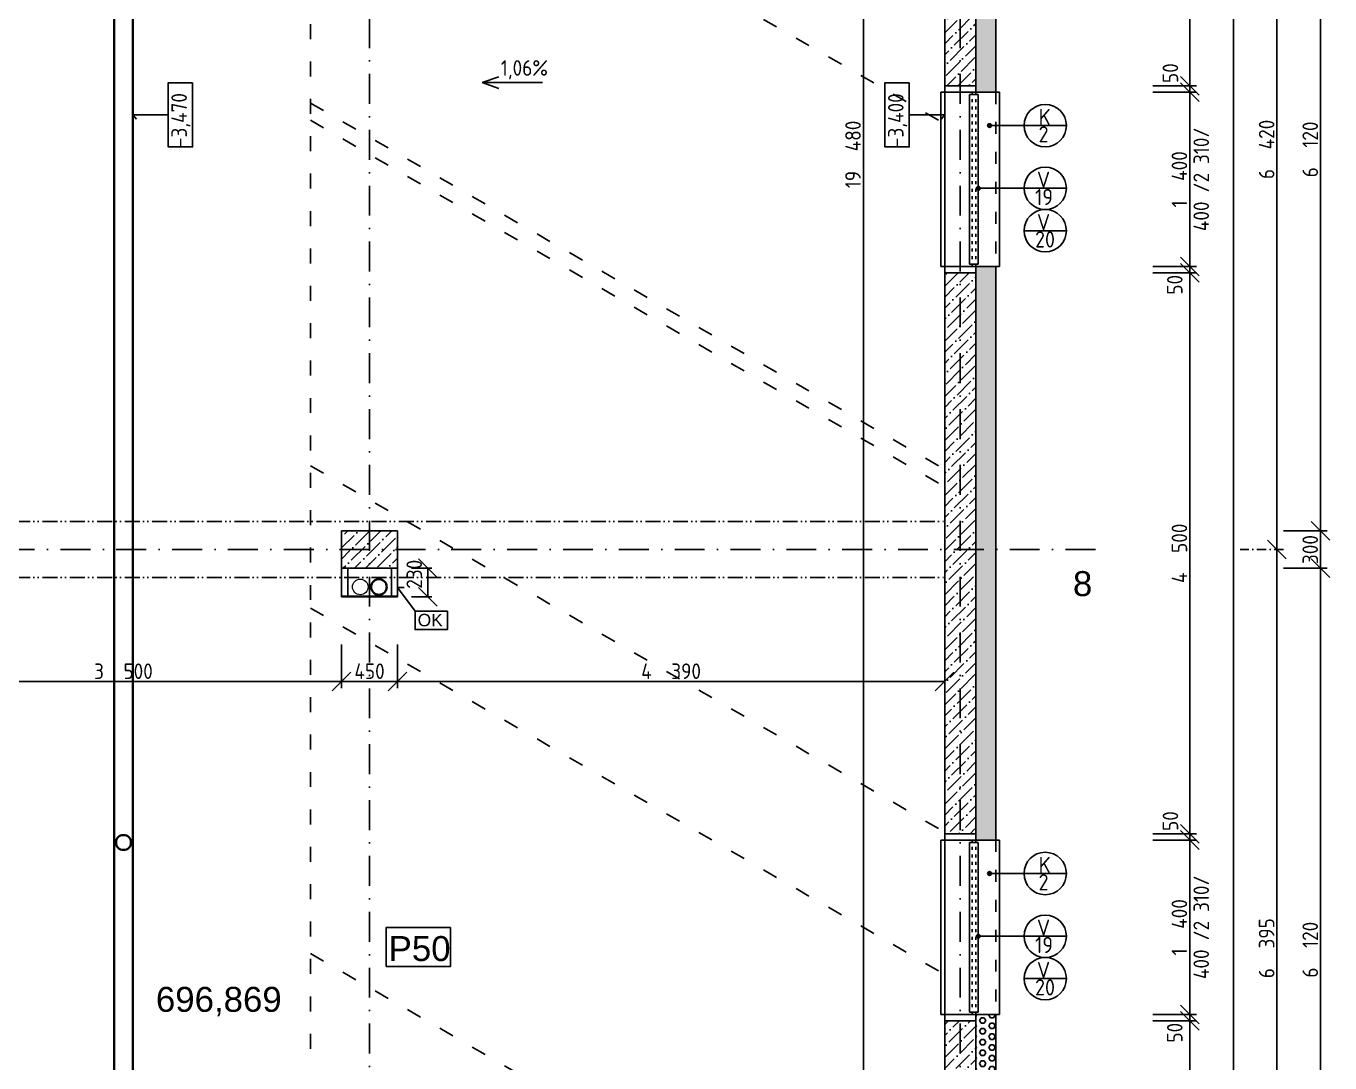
# Model space of a CAD drawing. Extents: x 4511820 to 5180432, y -1526536 to -944957.
# Drawn here: x 5148661 to 5159124, y -1396546 to -1388229 of the extents above; entities that cross this region are included whole.
import ezdxf

# ---------------------------------------------------------------- set-up
doc = ezdxf.new("R2010")
doc.units = 0
doc.header["$MEASUREMENT"] = 0
for name, pattern in [('ACAD_ISO03W100', [30, 12, -18]), ('ACAD_ISO12W100', [22, 12, -3, 0.5, -3, 0.5, -3]), ('BODKOCIARKOVANA_3', [5.6, 3, -1.3, 0, -1.3])]:
    doc.linetypes.add(name, pattern=pattern)
doc.layers.get('0').update_dxf_attribs({"linetype": 'CONTINUOUS'})
doc.layers.get('Defpoints').update_dxf_attribs({"color": 61, "linetype": 'CONTINUOUS'})
for name, color, linetype in [('KÓTY', 4, 'CONTINUOUS'), ('MÚRY', 1, 'CONTINUOUS'), ('OKNÁ', 143, 'CONTINUOUS'), ('osi', 253, 'CONTINUOUS'), ('Plochy', 41, 'CONTINUOUS'), ('POPIS', 7, 'CONTINUOUS'), ('POZEMOK', 7, 'CONTINUOUS'), ('TENKÁ', 7, 'CONTINUOUS'), ('ŠRAFY', 82, 'CONTINUOUS')]:
    doc.layers.add(name, color=color, linetype=linetype)
doc.layers.add('zz-kanal-daždová', color=136, linetype='CONTINUOUS', lineweight=40)
doc.layers.add('zz-kanal-splaskova', color=37, linetype='CONTINUOUS', lineweight=18)
doc.styles.add('ARIAL', font='arial.ttf')
doc.styles.add('styl1', font='arial.ttf')
doc.styles.add('Style-Arial', font='arial.ttf')
doc.styles.add('STYLE1', font='isocp.shx')
doc.dimstyles.new('STANDARD-50', dxfattribs={"dimtxt": 125, "dimasz": 150, "dimexe": 10, "dimexo": 200, "dimgap": 20, "dimtad": 1, "dimdsep": 46, "dimlunit": 6, "dimtxsty": 'STYLE1', "dimblk1": 'OBLIQUE', "dimblk2": 'OBLIQUE', "dimsah": 1, "dimcen": 2.5, "dimse1": 1, "dimse2": 1, "dimadec": 0, "dimazin": 0, "dimtfac": 1, "dimtmove": 1, "dimatfit": 3, "dimldrblk": 'OBLIQUE', "dimfxl": 1, "dimtolj": 1, "dimtzin": 0, "dimarcsym": 0})
pattern_1 = [(45, (584112, 0), (33.1456304, 121.533978), [156.25, -31.25, 0, -31.25])]
pattern_2 = [(0, (9e-09, -175781), (0, 43.3012702), [25, -50]), (120, (9e-09, -175781), (-37.5, -21.6506351), [25, -50]), (60, (25, -175781), (-37.5, 21.6506351), [25, -50])]

# ---------------------------------------------------------------- blocks, each defined once
blk = doc.blocks.new('_OBLIQUE')
at = {"color": 0, "linetype": 'ByBlock'}
blk.add_line((-0.5, -0.5), (0.5, 0.5), dxfattribs=at)
blk = doc.blocks.new('*D13253')
at = {"layer": 'Defpoints', "color": 0}
for p in [(5156282, -1372558), (5156282, -1398948), (5158349, -1398948)]:
    blk.add_point(p, dxfattribs=at)
at = {"layer": 'KÓTY', "color": 0, "lineweight": -2}
blk.add_line((5158349, -1372558), (5158349, -1398948), dxfattribs=at)
at = {"layer": 'KÓTY', "color": 0, "linetype": 'ByBlock', "lineweight": -2, "xscale": 150, "yscale": 150, "zscale": 150}
for p, rotation in [((5158349, -1372558), 90), ((5158349, -1398948), 270)]:
    blk.add_blockref('_OBLIQUE', p, dxfattribs=dict(at, rotation=rotation))
at = {"layer": 'KÓTY', "color": 0, "insert": (5158266, -1385753), "char_height": 125, "attachment_point": 5, "rotation": 90, "style": 'STYLE1'}
blk.add_mtext('\\A1;26ﾠ390', dxfattribs=at)
blk = doc.blocks.new('*D13258')
at = {"layer": 'Defpoints', "color": 0}
for p in [(5156157, -1386008), (5156157, -1392428), (5158699, -1392428)]:
    blk.add_point(p, dxfattribs=at)
at = {"layer": 'KÓTY', "color": 0, "lineweight": -2}
blk.add_line((5158699, -1386008), (5158699, -1392428), dxfattribs=at)
at = {"layer": 'KÓTY', "color": 0, "linetype": 'ByBlock', "lineweight": -2, "xscale": 150, "yscale": 150, "zscale": 150}
for p, rotation in [((5158699, -1386008), 90), ((5158699, -1392428), 270)]:
    blk.add_blockref('_OBLIQUE', p, dxfattribs=dict(at, rotation=rotation))
at = {"layer": 'KÓTY', "color": 0, "insert": (5158616, -1389218), "char_height": 125, "attachment_point": 5, "rotation": 90, "style": 'STYLE1'}
blk.add_mtext('\\A1;6ﾠ420', dxfattribs=at)
blk = doc.blocks.new('*D13259')
at = {"layer": 'Defpoints', "color": 0}
for p in [(5156157, -1392428), (5156157, -1398823), (5158699, -1398823)]:
    blk.add_point(p, dxfattribs=at)
at = {"layer": 'KÓTY', "color": 0, "lineweight": -2}
blk.add_line((5158699, -1392428), (5158699, -1398823), dxfattribs=at)
at = {"layer": 'KÓTY', "color": 0, "linetype": 'ByBlock', "lineweight": -2, "xscale": 150, "yscale": 150, "zscale": 150}
for p, rotation in [((5158699, -1392428), 90), ((5158699, -1398823), 270)]:
    blk.add_blockref('_OBLIQUE', p, dxfattribs=dict(at, rotation=rotation))
at = {"layer": 'KÓTY', "color": 0, "insert": (5158616, -1395626), "char_height": 125, "attachment_point": 5, "rotation": 90, "style": 'STYLE1'}
blk.add_mtext('\\A1;6ﾠ395', dxfattribs=at)
blk = doc.blocks.new('*D13265')
at = {"layer": 'Defpoints', "color": 0}
for p in [(5155902, -1392578), (5159049, -1392578), (5155902, -1398698)]:
    blk.add_point(p, dxfattribs=at)
at = {"layer": 'KÓTY', "color": 0, "lineweight": -2}
blk.add_line((5159049, -1398698), (5159049, -1392578), dxfattribs=at)
at = {"layer": 'KÓTY', "color": 0, "linetype": 'ByBlock', "lineweight": -2, "xscale": 150, "yscale": 150, "zscale": 150}
for p, rotation in [((5159049, -1392578), 90), ((5159049, -1398698), 270)]:
    blk.add_blockref('_OBLIQUE', p, dxfattribs=dict(at, rotation=rotation))
at = {"layer": 'KÓTY', "color": 0, "insert": (5158966, -1395638), "char_height": 125, "attachment_point": 5, "rotation": 90, "style": 'STYLE1'}
blk.add_mtext('\\A1;6ﾠ120', dxfattribs=at)
blk = doc.blocks.new('*D13267')
at = {"layer": 'Defpoints', "color": 0}
for p in [(5155902, -1392278), (5159049, -1392278), (5155902, -1392578)]:
    blk.add_point(p, dxfattribs=at)
at = {"layer": 'KÓTY', "color": 0, "lineweight": -2}
blk.add_line((5159049, -1392578), (5159049, -1392278), dxfattribs=at)
at = {"layer": 'KÓTY', "color": 0, "linetype": 'ByBlock', "lineweight": -2, "xscale": 150, "yscale": 150, "zscale": 150}
for p, rotation in [((5159049, -1392278), 90), ((5159049, -1392578), 270)]:
    blk.add_blockref('_OBLIQUE', p, dxfattribs=dict(at, rotation=rotation))
at = {"layer": 'KÓTY', "color": 0, "insert": (5158966, -1392428), "char_height": 125, "attachment_point": 5, "rotation": 90, "style": 'STYLE1'}
blk.add_mtext('\\A1;300', dxfattribs=at)
blk = doc.blocks.new('*D13268')
at = {"layer": 'Defpoints', "color": 0}
for p in [(5155902, -1386158), (5159049, -1386158), (5155902, -1392278)]:
    blk.add_point(p, dxfattribs=at)
at = {"layer": 'KÓTY', "color": 0, "lineweight": -2}
blk.add_line((5159049, -1392278), (5159049, -1386158), dxfattribs=at)
at = {"layer": 'KÓTY', "color": 0, "linetype": 'ByBlock', "lineweight": -2, "xscale": 150, "yscale": 150, "zscale": 150}
for p, rotation in [((5159049, -1386158), 90), ((5159049, -1392278), 270)]:
    blk.add_blockref('_OBLIQUE', p, dxfattribs=dict(at, rotation=rotation))
at = {"layer": 'KÓTY', "color": 0, "insert": (5158966, -1389218), "char_height": 125, "attachment_point": 5, "rotation": 90, "style": 'STYLE1'}
blk.add_mtext('\\A1;6ﾠ120', dxfattribs=at)
blk = doc.blocks.new('*D13279')
at = {"layer": 'Defpoints', "color": 0}
for p in [(5156282, -1384208), (5156282, -1388708), (5157999, -1388708)]:
    blk.add_point(p, dxfattribs=at)
at = {"layer": 'KÓTY', "color": 0, "lineweight": -2}
blk.add_line((5157999, -1384208), (5157999, -1388708), dxfattribs=at)
at = {"layer": 'KÓTY', "color": 0, "linetype": 'ByBlock', "lineweight": -2, "xscale": 150, "yscale": 150, "zscale": 150}
for p, rotation in [((5157999, -1384208), 90), ((5157999, -1388708), 270)]:
    blk.add_blockref('_OBLIQUE', p, dxfattribs=dict(at, rotation=rotation))
at = {"layer": 'KÓTY', "color": 0, "insert": (5157916, -1386458), "char_height": 125, "attachment_point": 5, "rotation": 90, "style": 'STYLE1'}
blk.add_mtext('\\A1;4ﾠ500', dxfattribs=at)
blk = doc.blocks.new('*D13280')
at = {"layer": 'Defpoints', "color": 0}
for p in [(5156322, -1388758), (5156282, -1390158), (5157999, -1390158)]:
    blk.add_point(p, dxfattribs=at)
at = {"layer": 'KÓTY', "color": 0, "lineweight": -2}
blk.add_line((5157999, -1388758), (5157999, -1390158), dxfattribs=at)
at = {"layer": 'KÓTY', "color": 0, "linetype": 'ByBlock', "lineweight": -2, "xscale": 150, "yscale": 150, "zscale": 150}
for p, rotation in [((5157999, -1388758), 90), ((5157999, -1390158), 270)]:
    blk.add_blockref('_OBLIQUE', p, dxfattribs=dict(at, rotation=rotation))
at = {"layer": 'KÓTY', "color": 0, "insert": (5157916, -1389458), "char_height": 125, "attachment_point": 5, "rotation": 90, "style": 'STYLE1'}
blk.add_mtext('\\A1;1ﾠ400', dxfattribs=at)
blk = doc.blocks.new('*D13281')
at = {"layer": 'Defpoints', "color": 0}
for p in [(5156282, -1390208), (5156282, -1394708), (5157999, -1394708)]:
    blk.add_point(p, dxfattribs=at)
at = {"layer": 'KÓTY', "color": 0, "lineweight": -2}
blk.add_line((5157999, -1390208), (5157999, -1394708), dxfattribs=at)
at = {"layer": 'KÓTY', "color": 0, "linetype": 'ByBlock', "lineweight": -2, "xscale": 150, "yscale": 150, "zscale": 150}
for p, rotation in [((5157999, -1390208), 90), ((5157999, -1394708), 270)]:
    blk.add_blockref('_OBLIQUE', p, dxfattribs=dict(at, rotation=rotation))
at = {"layer": 'KÓTY', "color": 0, "insert": (5157916, -1392458), "char_height": 125, "attachment_point": 5, "rotation": 90, "style": 'STYLE1'}
blk.add_mtext('\\A1;4ﾠ500', dxfattribs=at)
blk = doc.blocks.new('*D13282')
at = {"layer": 'Defpoints', "color": 0}
for p in [(5156282, -1394758), (5156282, -1396158), (5157999, -1396158)]:
    blk.add_point(p, dxfattribs=at)
at = {"layer": 'KÓTY', "color": 0, "lineweight": -2}
blk.add_line((5157999, -1394758), (5157999, -1396158), dxfattribs=at)
at = {"layer": 'KÓTY', "color": 0, "linetype": 'ByBlock', "lineweight": -2, "xscale": 150, "yscale": 150, "zscale": 150}
for p, rotation in [((5157999, -1394758), 90), ((5157999, -1396158), 270)]:
    blk.add_blockref('_OBLIQUE', p, dxfattribs=dict(at, rotation=rotation))
at = {"layer": 'KÓTY', "color": 0, "insert": (5157916, -1395458), "char_height": 125, "attachment_point": 5, "rotation": 90, "style": 'STYLE1'}
blk.add_mtext('\\A1;1ﾠ400', dxfattribs=at)
blk = doc.blocks.new('*D13283')
at = {"layer": 'Defpoints', "color": 0}
for p in [(5156282, -1396208), (5156032, -1398998), (5157999, -1398998)]:
    blk.add_point(p, dxfattribs=at)
at = {"layer": 'KÓTY', "color": 0, "lineweight": -2}
blk.add_line((5157999, -1396208), (5157999, -1398998), dxfattribs=at)
at = {"layer": 'KÓTY', "color": 0, "linetype": 'ByBlock', "lineweight": -2, "xscale": 150, "yscale": 150, "zscale": 150}
for p, rotation in [((5157999, -1396208), 90), ((5157999, -1398998), 270)]:
    blk.add_blockref('_OBLIQUE', p, dxfattribs=dict(at, rotation=rotation))
at = {"layer": 'KÓTY', "color": 0, "insert": (5157916, -1397603), "char_height": 125, "attachment_point": 5, "rotation": 90, "style": 'STYLE1'}
blk.add_mtext('\\A1;2ﾠ790', dxfattribs=at)
blk = doc.blocks.new('*D13284')
at = {"layer": 'Defpoints', "color": 0}
for p in [(5156282, -1388708), (5156282, -1388758), (5157999, -1388758)]:
    blk.add_point(p, dxfattribs=at)
at = {"layer": 'KÓTY', "color": 0, "lineweight": -2}
blk.add_line((5157999, -1388708), (5157999, -1388758), dxfattribs=at)
at = {"layer": 'KÓTY', "color": 0, "linetype": 'ByBlock', "lineweight": -2, "xscale": 150, "yscale": 150, "zscale": 150}
for p, rotation in [((5157999, -1388708), 90), ((5157999, -1388758), 270)]:
    blk.add_blockref('_OBLIQUE', p, dxfattribs=dict(at, rotation=rotation))
at = {"layer": 'KÓTY', "color": 0, "insert": (5157844, -1388606), "char_height": 125, "attachment_point": 5, "rotation": 90, "style": 'STYLE1'}
blk.add_mtext('\\A1;50', dxfattribs=at)
blk = doc.blocks.new('*D13285')
at = {"layer": 'Defpoints', "color": 0}
for p in [(5156282, -1390158), (5156282, -1390208), (5157999, -1390208)]:
    blk.add_point(p, dxfattribs=at)
at = {"layer": 'KÓTY', "color": 0, "lineweight": -2}
blk.add_line((5157999, -1390158), (5157999, -1390208), dxfattribs=at)
at = {"layer": 'KÓTY', "color": 0, "linetype": 'ByBlock', "lineweight": -2, "xscale": 150, "yscale": 150, "zscale": 150}
for p, rotation in [((5157999, -1390158), 90), ((5157999, -1390208), 270)]:
    blk.add_blockref('_OBLIQUE', p, dxfattribs=dict(at, rotation=rotation))
at = {"layer": 'KÓTY', "color": 0, "insert": (5157879, -1390304), "char_height": 125, "attachment_point": 5, "rotation": 90, "style": 'STYLE1'}
blk.add_mtext('\\A1;50', dxfattribs=at)
blk = doc.blocks.new('*D13286')
at = {"layer": 'Defpoints', "color": 0}
for p in [(5156282, -1394708), (5156282, -1394758), (5157999, -1394758)]:
    blk.add_point(p, dxfattribs=at)
at = {"layer": 'KÓTY', "color": 0, "lineweight": -2}
blk.add_line((5157999, -1394708), (5157999, -1394758), dxfattribs=at)
at = {"layer": 'KÓTY', "color": 0, "linetype": 'ByBlock', "lineweight": -2, "xscale": 150, "yscale": 150, "zscale": 150}
for p, rotation in [((5157999, -1394708), 90), ((5157999, -1394758), 270)]:
    blk.add_blockref('_OBLIQUE', p, dxfattribs=dict(at, rotation=rotation))
at = {"layer": 'KÓTY', "color": 0, "insert": (5157844, -1394606), "char_height": 125, "attachment_point": 5, "rotation": 90, "style": 'STYLE1'}
blk.add_mtext('\\A1;50', dxfattribs=at)
blk = doc.blocks.new('*D13287')
at = {"layer": 'Defpoints', "color": 0}
for p in [(5156282, -1396158), (5156282, -1396208), (5157999, -1396208)]:
    blk.add_point(p, dxfattribs=at)
at = {"layer": 'KÓTY', "color": 0, "lineweight": -2}
blk.add_line((5157999, -1396158), (5157999, -1396208), dxfattribs=at)
at = {"layer": 'KÓTY', "color": 0, "linetype": 'ByBlock', "lineweight": -2, "xscale": 150, "yscale": 150, "zscale": 150}
for p, rotation in [((5157999, -1396158), 90), ((5157999, -1396208), 270)]:
    blk.add_blockref('_OBLIQUE', p, dxfattribs=dict(at, rotation=rotation))
at = {"layer": 'KÓTY', "color": 0, "insert": (5157879, -1396304), "char_height": 125, "attachment_point": 5, "rotation": 90, "style": 'STYLE1'}
blk.add_mtext('\\A1;50', dxfattribs=at)
blk = doc.blocks.new('*D21341')
at = {"layer": 'Defpoints', "color": 0}
for p in [(5155902, -1379518), (5155380, -1398998), (5155902, -1398998)]:
    blk.add_point(p, dxfattribs=at)
at = {"layer": 'KÓTY', "color": 0, "lineweight": -2}
blk.add_line((5155380, -1379518), (5155380, -1398998), dxfattribs=at)
at = {"layer": 'KÓTY', "color": 0, "linetype": 'ByBlock', "lineweight": -2, "xscale": 150, "yscale": 150, "zscale": 150}
for p, rotation in [((5155380, -1379518), 90), ((5155380, -1398998), 270)]:
    blk.add_blockref('_OBLIQUE', p, dxfattribs=dict(at, rotation=rotation))
at = {"layer": 'KÓTY', "color": 0, "insert": (5155297, -1389258), "char_height": 125, "attachment_point": 5, "rotation": 90, "style": 'STYLE1'}
blk.add_mtext('\\A1;19ﾠ480', dxfattribs=at)
blk = doc.blocks.new('*D21393')
at = {"layer": 'Defpoints', "color": 0}
for p in [(5151192, -1392278), (5147692, -1392578), (5151192, -1393487)]:
    blk.add_point(p, dxfattribs=at)
at = {"layer": 'KÓTY', "color": 0, "lineweight": -2}
blk.add_line((5147692, -1393487), (5151192, -1393487), dxfattribs=at)
at = {"layer": 'KÓTY', "color": 0, "linetype": 'ByBlock', "lineweight": -2, "xscale": 150, "yscale": 150, "zscale": 150, "rotation": 180}
blk.add_blockref('_OBLIQUE', (5147692, -1393487), dxfattribs=at)
at = {"layer": 'KÓTY', "color": 0, "linetype": 'ByBlock', "lineweight": -2, "xscale": 150, "yscale": 150, "zscale": 150}
blk.add_blockref('_OBLIQUE', (5151192, -1393487), dxfattribs=at)
at = {"layer": 'KÓTY', "color": 0, "insert": (5149442, -1393404), "char_height": 125, "attachment_point": 5, "style": 'STYLE1'}
blk.add_mtext('\\A1;3ﾠ500', dxfattribs=at)
blk = doc.blocks.new('*D21394')
at = {"layer": 'Defpoints', "color": 0}
for p in [(5151192, -1392278), (5151642, -1392278), (5151642, -1393487)]:
    blk.add_point(p, dxfattribs=at)
at = {"layer": 'KÓTY', "color": 0, "lineweight": -2}
blk.add_line((5151192, -1393487), (5151642, -1393487), dxfattribs=at)
at = {"layer": 'KÓTY', "color": 0, "linetype": 'ByBlock', "lineweight": -2, "xscale": 150, "yscale": 150, "zscale": 150, "rotation": 180}
blk.add_blockref('_OBLIQUE', (5151192, -1393487), dxfattribs=at)
at = {"layer": 'KÓTY', "color": 0, "linetype": 'ByBlock', "lineweight": -2, "xscale": 150, "yscale": 150, "zscale": 150}
blk.add_blockref('_OBLIQUE', (5151642, -1393487), dxfattribs=at)
at = {"layer": 'KÓTY', "color": 0, "insert": (5151417, -1393404), "char_height": 125, "attachment_point": 5, "style": 'STYLE1'}
blk.add_mtext('\\A1;450', dxfattribs=at)
blk = doc.blocks.new('*D21395')
at = {"layer": 'Defpoints', "color": 0}
for p in [(5156032, -1392458), (5151642, -1392578), (5156032, -1393487)]:
    blk.add_point(p, dxfattribs=at)
at = {"layer": 'KÓTY', "color": 0, "lineweight": -2}
blk.add_line((5151642, -1393487), (5156032, -1393487), dxfattribs=at)
at = {"layer": 'KÓTY', "color": 0, "linetype": 'ByBlock', "lineweight": -2, "xscale": 150, "yscale": 150, "zscale": 150, "rotation": 180}
blk.add_blockref('_OBLIQUE', (5151642, -1393487), dxfattribs=at)
at = {"layer": 'KÓTY', "color": 0, "linetype": 'ByBlock', "lineweight": -2, "xscale": 150, "yscale": 150, "zscale": 150}
blk.add_blockref('_OBLIQUE', (5156032, -1393487), dxfattribs=at)
at = {"layer": 'KÓTY', "color": 0, "insert": (5153837, -1393404), "char_height": 125, "attachment_point": 5, "style": 'STYLE1'}
blk.add_mtext('\\A1;4ﾠ390', dxfattribs=at)
blk = doc.blocks.new('*D55283')
at = {"layer": 'Defpoints', "color": 0}
for p in [(5151192, -1392578), (5151642, -1392808), (5151884, -1392808)]:
    blk.add_point(p, dxfattribs=at)
at = {"layer": 'KÓTY', "color": 0, "lineweight": -2}
blk.add_line((5151884, -1392578), (5151884, -1392808), dxfattribs=at)
at = {"layer": 'KÓTY', "color": 0, "linetype": 'ByBlock', "lineweight": -2, "xscale": 150, "yscale": 150, "zscale": 150}
for p, rotation in [((5151884, -1392578), 90), ((5151884, -1392808), 270)]:
    blk.add_blockref('_OBLIQUE', p, dxfattribs=dict(at, rotation=rotation))
at = {"layer": 'KÓTY', "color": 0, "insert": (5151776, -1392626), "char_height": 125, "attachment_point": 5, "rotation": 90, "style": 'STYLE1'}
blk.add_mtext('\\A1;230', dxfattribs=at)

msp = doc.modelspace()

# ---------------------------------------------------------------- hatches: boundary and pattern name
at = {"layer": 'TENKÁ'}
h = msp.add_hatch(color=256, dxfattribs=at)
h.dxf.hatch_style = 1
h.paths.add_polyline_path([(5156407.327, -1389026.814, 2.414213562), (5156392.327, -1389041.814, 0.414213562)])
h = msp.add_hatch(color=256, dxfattribs=at)
h.dxf.hatch_style = 1
h.paths.add_polyline_path([(5156317.5, -1389530.047, 2.414213563), (5156302.5, -1389545.047, 0.414213562)])
h = msp.add_hatch(color=256, dxfattribs=at)
h.dxf.hatch_style = 1
h.paths.add_polyline_path([(5151242.5, -1392808.048), (5151242.5, -1392803.048), (5151197.5, -1392803.048), (5151197.5, -1392758.048), (5151192.5, -1392758.048), (5151192.5, -1392808.048)])
h = msp.add_hatch(color=256, dxfattribs=at)
h.dxf.hatch_style = 1
h.paths.add_polyline_path([(5151592.5, -1392808.048), (5151592.5, -1392803.048), (5151637.5, -1392803.048), (5151637.5, -1392758.048), (5151642.5, -1392758.048), (5151642.5, -1392808.048)])
h = msp.add_hatch(color=256, dxfattribs=at)
h.dxf.hatch_style = 1
h.paths.add_polyline_path([(5156407.327, -1395026.814, 2.414213562), (5156392.327, -1395041.814, 0.414213562)])
h = msp.add_hatch(color=256, dxfattribs=at)
h.dxf.hatch_style = 1
h.paths.add_polyline_path([(5156317.5, -1395530.047, 2.414213563), (5156302.5, -1395545.047, 0.414213562)])
at = {"layer": 'ŠRAFY'}
h = msp.add_hatch(dxfattribs=at)
h.set_pattern_fill('HEX', color=256, scale=200)
h.set_pattern_definition(pattern_2)
h.paths.add_polyline_path([(5156282.5, -1388758.048), (5156322.5, -1388758.048), (5156442.5, -1388758.048), (5156442.5, -1384158.048), (5156322.5, -1384158.048), (5156282.5, -1384158.048), (5156282.5, -1384208.048), (5156282.5, -1388708.048)])
h = msp.add_hatch(dxfattribs=at)
h.set_pattern_fill('ANSI36', color=256, scale=500)
h.set_pattern_definition(pattern_1)
h.paths.add_polyline_path([(5156032.5, -1385783.048), (5156032.5, -1386233.048), (5156032.5, -1386539.187), (5156032.5, -1388708.048), (5156282.5, -1388708.048), (5156282.5, -1384208.048), (5156032.5, -1384208.048)])
h = msp.add_hatch(dxfattribs=at)
h.set_pattern_fill('ANSI36', color=256, scale=500)
h.set_pattern_definition(pattern_1)
h.paths.add_polyline_path([(5156032.5, -1394708.048), (5156282.5, -1394708.048), (5156282.5, -1390208.048), (5156032.5, -1390208.048), (5156032.5, -1392203.048), (5156032.5, -1392653.048)])
h = msp.add_hatch(dxfattribs=at)
h.set_pattern_fill('HEX', color=256, scale=200)
h.set_pattern_definition(pattern_2)
h.paths.add_polyline_path([(5156282.5, -1390208.048), (5156282.5, -1394708.048), (5156282.5, -1394758.048), (5156322.5, -1394758.048), (5156442.5, -1394758.048), (5156442.5, -1390158.048), (5156322.5, -1390158.048), (5156282.5, -1390158.048)])
h = msp.add_hatch(dxfattribs=at)
h.set_pattern_fill('ANSI36', color=256, scale=500)
h.set_pattern_definition(pattern_1)
h.paths.add_polyline_path([(5151642.5, -1392578.048), (5151642.5, -1392278.048), (5151192.5, -1392278.048), (5151192.5, -1392578.048), (5151272.5, -1392578.048), (5151412.5, -1392578.048), (5151492.5, -1392578.048)])
h = msp.add_hatch(dxfattribs=at)
h.set_pattern_fill('ANSI36', color=256, scale=500)
h.set_pattern_definition(pattern_1)
h.paths.add_polyline_path([(5156282.5, -1398948.048), (5156282.5, -1396208.048), (5156032.5, -1396208.048), (5156032.5, -1398598.048), (5156032.5, -1398948.048)])
h = msp.add_hatch(dxfattribs=at)
h.set_pattern_fill('HEX', color=256, scale=200)
h.set_pattern_definition(pattern_2)
h.paths.add_polyline_path([(5156442.5, -1398948.048), (5156442.5, -1396158.048), (5156282.5, -1396158.048), (5156282.5, -1398948.048)])
h.paths.add_polyline_path([(5156275.701, -1397371), (5156538.299, -1397371), (5156538.299, -1397621), (5156275.701, -1397621)], flags=9)

# ---------------------------------------------------------------- linework, layer by layer
at = {"layer": 'KÓTY', "ltscale": 0.25}
for p, q in [((5158052.403, -1388708.048), (5157702.403, -1388708.048)), ((5158052.403, -1388758.048), (5157702.403, -1388758.048)), ((5158052.403, -1390158.048), (5157702.403, -1390158.048)), ((5158052.403, -1390208.048), (5157702.403, -1390208.048)), ((5158052.403, -1394708.048), (5157702.403, -1394708.048)), ((5158052.403, -1394758.048), (5157702.403, -1394758.048)), ((5158052.403, -1396158.048), (5157702.403, -1396158.048)), ((5158052.403, -1396208.048), (5157702.403, -1396208.048))]:
    msp.add_line(p, q, dxfattribs=at)
at = {"layer": 'KÓTY', "ltscale": 25}
for p, q in [((5159102.403, -1392278.048), (5158752.403, -1392278.048)), ((5159102.403, -1392578.048), (5158752.403, -1392578.048)), ((5151192.5, -1393540.403), (5151192.5, -1393190.403)), ((5151642.5, -1393540.403), (5151642.5, -1393190.403))]:
    msp.add_line(p, q, dxfattribs=at)
at = {"layer": 'KÓTY', "linetype": 'BODKOCIARKOVANA_3', "ltscale": 25}
msp.add_line((5158752.403, -1392428.048), (5158402.403, -1392428.048), dxfattribs=at)
at = {"layer": 'KÓTY'}
for p, q in [((5151754.104, -1392578.048), (5151916.727, -1392578.048)), ((5151695.131, -1392733.6), (5151642.5, -1392733.6)), ((5151642.5, -1392733.6), (5151781.928, -1392922.871)), ((5151754.104, -1392808.048), (5151916.727, -1392808.048))]:
    msp.add_line(p, q, dxfattribs=at)
at = {"layer": 'MÚRY'}
for p, q in [((5156032.5, -1384158.048), (5156032.5, -1388758.048)), ((5156442.5, -1384158.048), (5156442.5, -1388758.048)), ((5156032.5, -1388758.048), (5156442.5, -1388758.048)), ((5156032.5, -1390158.048), (5156032.5, -1394758.048)), ((5156032.5, -1390158.048), (5156442.5, -1390158.048)), ((5156442.5, -1390158.048), (5156442.5, -1394758.048)), ((5151192.5, -1392578.048), (5151192.5, -1392278.048)), ((5151192.5, -1392278.048), (5151642.5, -1392278.048)), ((5151642.5, -1392278.048), (5151642.5, -1392578.048)), ((5151192.5, -1392578.048), (5151642.5, -1392578.048)), ((5156032.5, -1394758.048), (5156442.5, -1394758.048)), ((5156032.5, -1396158.048), (5156032.5, -1398998.048)), ((5156032.5, -1396158.048), (5156442.5, -1396158.048)), ((5156442.5, -1396158.048), (5156442.5, -1400352.548))]:
    msp.add_line(p, q, dxfattribs=at)
at = {"layer": 'OKNÁ', "color": 8, "ltscale": 2}
for p, q in [((5156232.5, -1390138.048), (5156232.5, -1388778.048)), ((5156302.5, -1388778.048), (5156232.5, -1388778.048)), ((5156302.5, -1390138.048), (5156302.5, -1388778.048)), ((5156302.5, -1390138.048), (5156232.5, -1390138.048)), ((5156232.5, -1396138.048), (5156232.5, -1394778.048)), ((5156302.5, -1394778.048), (5156232.5, -1394778.048)), ((5156302.5, -1396138.048), (5156302.5, -1394778.048)), ((5156302.5, -1396138.048), (5156232.5, -1396138.048))]:
    msp.add_line(p, q, dxfattribs=at)
at = {"layer": 'OKNÁ', "color": 8, "linetype": 'ACAD_ISO03W100', "ltscale": 2}
for p, q in [((5156252.5, -1390158.048), (5156252.5, -1388758.048)), ((5156282.5, -1390158.048), (5156282.5, -1388758.048)), ((5156252.5, -1396158.048), (5156252.5, -1394758.048)), ((5156282.5, -1396158.048), (5156282.5, -1394758.048))]:
    msp.add_line(p, q, dxfattribs=at)
at = {"layer": 'osi', "linetype": 'BODKOCIARKOVANA_3', "ltscale": 80}
for p, q in [((5151417.5, -1371584.954), (5151417.5, -1401996.195)), ((5156157.5, -1371584.954), (5156157.5, -1401996.195)), ((5157242.5, -1392428.048), (5093572.5, -1392428.048))]:
    msp.add_line(p, q, dxfattribs=at)
at = {"layer": 'Plochy'}
msp.add_lwpolyline([(5136342.5, -1372808.048), (5149172.5, -1372808.048), (5149172.5, -1372938.048), (5149322.5, -1372938.048), (5149322.5, -1379818.048), (5149972.5, -1379818.048), (5149972.5, -1379518.048), (5155902.5, -1379518.048), (5155902.5, -1379558.048), (5156032.5, -1379558.048), (5156032.5, -1398998.048), (5152392.5, -1398998.048), (5152392.5, -1398298.048), (5151642.5, -1398298.048), (5151642.5, -1398698.048), (5151192.5, -1398698.048), (5151192.5, -1398948.048), (5147692.5, -1398948.048)], dxfattribs=at)
at = {"layer": 'POPIS', "color": 8, "ltscale": 0.25}
msp.add_lwpolyline([(5152067.854, -1395459.8), (5151551.454, -1395459.8), (5151551.454, -1395772), (5152067.854, -1395772)], close=True, dxfattribs=at)
at = {"layer": 'POZEMOK', "linetype": 'ACAD_ISO03W100', "ltscale": 10}
for p, q in [((5150942.5, -1382512.498), (5150942.5, -1400352.548)), ((5150942.5, -1386074.498), (5156032.5, -1389013.211)), ((5150942.5, -1388845.78), (5156032.5, -1391784.492)), ((5150942.5, -1388984.344), (5156032.5, -1391923.056)), ((5150942.5, -1391755.625), (5156032.5, -1394694.338)), ((5150942.5, -1392897.511), (5156032.5, -1395836.224)), ((5150942.5, -1395668.792), (5156032.5, -1398607.505))]:
    msp.add_line(p, q, dxfattribs=at)
at = {"layer": 'TENKÁ'}
for p, q in [((5156282.5, -1384158.048), (5156282.5, -1388758.048)), ((5152455.5, -1388634.655), (5152321.5, -1388681.655)), ((5152804, -1388681.655), (5152321.5, -1388681.655)), ((5152455.5, -1388728.655), (5152321.5, -1388681.655)), ((5156282.5, -1388708.048), (5156032.5, -1388708.048)), ((5156282.5, -1390208.048), (5156032.5, -1390208.048)), ((5156282.5, -1390158.048), (5156282.5, -1394758.048)), ((5151192.5, -1392578.048), (5151192.5, -1392808.048)), ((5151242.5, -1392578.048), (5151242.5, -1392808.048)), ((5151592.5, -1392578.048), (5151592.5, -1392808.048)), ((5151642.5, -1392578.048), (5151642.5, -1392808.048)), ((5151642.5, -1392808.048), (5151192.5, -1392808.048)), ((5151197.5, -1392803.048), (5151242.5, -1392803.048)), ((5151242.5, -1392803.048), (5151592.5, -1392803.048)), ((5151637.5, -1392803.048), (5151592.5, -1392803.048)), ((5156282.5, -1394708.048), (5156032.5, -1394708.048)), ((5156282.5, -1396208.048), (5156032.5, -1396208.048)), ((5156282.5, -1396158.048), (5156282.5, -1398948.048))]:
    msp.add_line(p, q, dxfattribs=at)
at = {"layer": 'TENKÁ', "ltscale": 0.25}
for p, q in [((5156002.5, -1388758.048), (5156002.5, -1390158.048)), ((5156032.5, -1388758.048), (5156002.5, -1388758.048)), ((5156442.5, -1388758.048), (5156472.5, -1388758.048)), ((5156472.5, -1388758.048), (5156472.5, -1390158.048)), ((5149801.25, -1388940.98), (5149517.5, -1388940.98)), ((5149547, -1388974.379), (5149517.5, -1388940.98)), ((5155748.75, -1388940.98), (5156032.5, -1388940.98)), ((5156003, -1388974.379), (5156032.5, -1388940.98)), ((5156377.327, -1389026.814), (5156669.229, -1389026.814)), ((5157009.229, -1389026.814), (5156669.229, -1389026.814)), ((5156287.5, -1389530.047), (5156669.229, -1389530.047)), ((5157009.229, -1389530.047), (5156669.229, -1389530.047)), ((5157009.229, -1389870.047), (5156669.229, -1389870.047)), ((5156032.5, -1390158.048), (5156002.5, -1390158.048)), ((5156442.5, -1390158.048), (5156472.5, -1390158.048)), ((5156002.5, -1394758.048), (5156002.5, -1396158.048)), ((5156032.5, -1394758.048), (5156002.5, -1394758.048)), ((5156442.5, -1394758.048), (5156472.5, -1394758.048)), ((5156472.5, -1394758.048), (5156472.5, -1396158.048)), ((5156377.327, -1395026.814), (5156669.229, -1395026.814)), ((5157009.229, -1395026.814), (5156669.229, -1395026.814)), ((5156287.5, -1395530.047), (5156669.229, -1395530.047)), ((5157009.229, -1395530.047), (5156669.229, -1395530.047)), ((5157009.229, -1395870.047), (5156669.229, -1395870.047)), ((5156032.5, -1396158.048), (5156002.5, -1396158.048)), ((5156442.5, -1396158.048), (5156472.5, -1396158.048))]:
    msp.add_line(p, q, dxfattribs=at)
at = {"layer": 'TENKÁ', "linetype": 'ACAD_ISO03W100', "ltscale": 8}
for p, q in [((5156032.5, -1388758.048), (5156032.5, -1390158.048)), ((5156442.5, -1388758.048), (5156442.5, -1390158.048)), ((5156032.5, -1394758.048), (5156032.5, -1396158.048)), ((5156442.5, -1394758.048), (5156442.5, -1396158.048))]:
    msp.add_line(p, q, dxfattribs=at)
at = {"layer": 'TENKÁ', "linetype": 'ACAD_ISO12W100', "ltscale": 10}
for p, q in [((5142852.5, -1392203.048), (5156032.5, -1392203.048)), ((5142852.5, -1392653.048), (5156032.5, -1392653.048))]:
    msp.add_line(p, q, dxfattribs=at)
at = {"layer": 'TENKÁ', "ltscale": 0.25}
for points in [[(5149997.5, -1388683.664), (5149801.25, -1388683.664), (5149801.25, -1389198.296), (5149997.5, -1389198.296)], [(5155748.75, -1388683.664), (5155552.5, -1388683.664), (5155552.5, -1389198.296), (5155748.75, -1389198.296)]]:
    msp.add_lwpolyline(points, close=True, dxfattribs=at)
at = {"layer": 'TENKÁ'}
msp.add_lwpolyline([(5152041.515, -1392922.871), (5151781.928, -1392922.871), (5151781.928, -1393070.434), (5152041.515, -1393070.434)], close=True, dxfattribs=at)
at = {"layer": 'TENKÁ', "ltscale": 0.25}
for centre in [(5156839.229, -1389026.814), (5156839.229, -1389530.047), (5156839.229, -1389870.047), (5156839.229, -1395026.814), (5156839.229, -1395530.047), (5156839.229, -1395870.047)]:
    msp.add_circle(centre, 170, dxfattribs=at)
at = {"layer": 'TENKÁ'}
for centre in [(5156392.327, -1389026.814), (5156302.5, -1389530.047), (5156392.327, -1395026.814), (5156302.5, -1395530.047)]:
    msp.add_circle(centre, 15, dxfattribs=at)
at = {"layer": 'zz-kanal-daždová'}
for p, q in [((5149367.5, -1398648.048), (5149367.5, -1380648.048)), ((5149517.5, -1398648.048), (5149517.5, -1380648.048))]:
    msp.add_line(p, q, dxfattribs=at)
for centre, radius in [((5151492.5, -1392728.048), 62.5), ((5149442.5, -1394778.048), 60)]:
    msp.add_circle(centre, radius, dxfattribs=at)
at = {"layer": 'zz-kanal-splaskova'}
msp.add_circle((5151342.5, -1392728.048), 62.5, dxfattribs=at)

# ---------------------------------------------------------------- texts
at = {"layer": 'KÓTY', "char_height": 125, "attachment_point": 5, "rotation": 90, "style": 'STYLE1'}
for insert in [(5158091.457, -1389458.048), (5158091.457, -1395458.048)]:
    msp.add_mtext('\\A1;400 /2 310/', dxfattribs=dict(at, insert=insert))
at = {"layer": 'Plochy', "style": 'Style-Arial'}
msp.add_text('696,869', height=200, dxfattribs=at).set_placement((5149702.466, -1396136.263))
at = {"layer": 'POPIS', "color": 8, "ltscale": 0.25, "style": 'Style-Arial'}
msp.add_text('P50', height=200, dxfattribs=at).set_placement((5151570.321, -1395728.764))
at = {"layer": 'TENKÁ', "ltscale": 0.25}
for s, height, style, p in [('1,06%', 125, 'STYLE1', (5152470.582, -1388626.945)), ('8', 200, 'styl1', (5157061.554, -1392801.317))]:
    msp.add_text(s, height=height, dxfattribs=dict(at, style=style)).set_placement(p)
at = {"layer": 'TENKÁ', "ltscale": 0.25, "style": 'STYLE1'}
for s, p in [('-3,470', (5149951.451, -1389199.407)), ('-3,400', (5155702.701, -1389199.407))]:
    msp.add_text(s, height=125, rotation=90, dxfattribs=at).set_placement(p)
at = {"layer": 'TENKÁ'}
for s, height, style, p in [('K', 130, 'STYLE1', (5156787.199, -1389023.314)), ('2', 130, 'STYLE1', (5156786.199, -1389161.95)), ('V', 130, 'STYLE1', (5156773.199, -1389526.547)), ('19', 130, 'STYLE1', (5156757.699, -1389665.184)), ('V', 130, 'STYLE1', (5156773.199, -1389866.547)), ('20', 130, 'STYLE1', (5156757.699, -1390005.184)), ('OK', 100, 'ARIAL', (5151802.839, -1393043.763)), ('K', 130, 'STYLE1', (5156787.199, -1395023.314)), ('2', 130, 'STYLE1', (5156786.199, -1395161.95)), ('V', 130, 'STYLE1', (5156773.199, -1395526.547)), ('19', 130, 'STYLE1', (5156757.699, -1395665.184)), ('V', 130, 'STYLE1', (5156773.199, -1395866.547)), ('20', 130, 'STYLE1', (5156757.699, -1396005.184))]:
    msp.add_text(s, height=height, dxfattribs=dict(at, style=style)).set_placement(p)

# ---------------------------------------------------------------- dimensions: what is measured, and where the dimension line sits
at = {"layer": 'KÓTY'}
for base, p1, p2, picture, middle in [((5158349, -1398948.048), (5156282.5, -1372558.048), (5156282.5, -1398948.048), '*D13253', (5158266.457, -1385753.048)), ((5155379.5, -1398998.048), (5155902.5, -1379518.048), (5155902.5, -1398998.048), '*D21341', (5155296.957, -1389258.048)), ((5157999, -1388708.048), (5156282.5, -1384208.048), (5156282.5, -1388708.048), '*D13279', (5157916.457, -1386458.048)), ((5158699, -1392428.048), (5156157.5, -1386008.048), (5156157.5, -1392428.048), '*D13258', (5158616.457, -1389218.048)), ((5159049, -1386158.048), (5155902.5, -1392278.048), (5155902.5, -1386158.048), '*D13268', (5158966.457, -1389218.048)), ((5157999, -1390158.048), (5156322.5, -1388758.048), (5156282.5, -1390158.048), '*D13280', (5157916.457, -1389458.048)), ((5157999, -1394708.048), (5156282.5, -1390208.048), (5156282.5, -1394708.048), '*D13281', (5157916.457, -1392458.048)), ((5159049, -1392278.048), (5155902.5, -1392578.048), (5155902.5, -1392278.048), '*D13267', (5158966.5, -1392428.048)), ((5158699, -1398823.048), (5156157.5, -1392428.048), (5156157.5, -1398823.048), '*D13259', (5158616.457, -1395625.548)), ((5159049, -1392578.048), (5155902.5, -1398698.048), (5155902.5, -1392578.048), '*D13265', (5158966.457, -1395638.048)), ((5157999, -1396158.048), (5156282.5, -1394758.048), (5156282.5, -1396158.048), '*D13282', (5157916.457, -1395458.048)), ((5157999, -1398998.048), (5156282.5, -1396208.048), (5156032.5, -1398998.048), '*D13283', (5157916.457, -1397603.048))]:
    dim = msp.add_linear_dim(base=base, p1=p1, p2=p2, angle=90, dimstyle='STANDARD-50', dxfattribs=at)
    dim.commit()
    dim.dimension.update_dxf_attribs({"geometry": picture, "text_midpoint": middle})
for base, p1, p2, picture, middle in [((5157999, -1388758.048), (5156282.5, -1388708.048), (5156282.5, -1388758.048), '*D13284', (5157927, -1388606)), ((5157999, -1390208.048), (5156282.5, -1390158.048), (5156282.5, -1390208.048), '*D13285', (5157962, -1390304)), ((5157999, -1394758.048), (5156282.5, -1394708.048), (5156282.5, -1394758.048), '*D13286', (5157927, -1394606)), ((5157999, -1396208.048), (5156282.5, -1396158.048), (5156282.5, -1396208.048), '*D13287', (5157962, -1396304))]:
    dim = msp.add_linear_dim(base=base, p1=p1, p2=p2, angle=90, dimstyle='STANDARD-50', dxfattribs=at)
    dim.commit()
    dim.dimension.update_dxf_attribs({"geometry": picture, "text_midpoint": middle, "dimtype": 160})
for base, p1, p2, picture, middle in [((5151192.5, -1393487), (5147692.5, -1392578.048), (5151192.5, -1392278.048), '*D21393', (5149442.5, -1393404.457)), ((5151642.5, -1393487), (5151192.5, -1392278.048), (5151642.5, -1392278.048), '*D21394', (5151417.5, -1393404.5)), ((5156032.5, -1393487), (5151642.5, -1392578.048), (5156032.5, -1392458.048), '*D21395', (5153837.5, -1393404.457))]:
    dim = msp.add_linear_dim(base=base, p1=p1, p2=p2, dimstyle='STANDARD-50', dxfattribs=at)
    dim.commit()
    dim.dimension.update_dxf_attribs({"geometry": picture, "text_midpoint": middle})
dim = msp.add_linear_dim(base=(5151883.628, -1392808.048), p1=(5151192.5, -1392578.048), p2=(5151642.5, -1392808.048), angle=90, dimstyle='STANDARD-50', override={"dimtxsty": 'STYLE1', "dimldrblk": 'OBLIQUE'}, dxfattribs=at)
dim.commit()
dim.dimension.update_dxf_attribs({"geometry": '*D55283', "text_midpoint": (5151858.942, -1392626.001), "dimtype": 160})

doc.saveas('drawing.dxf')
